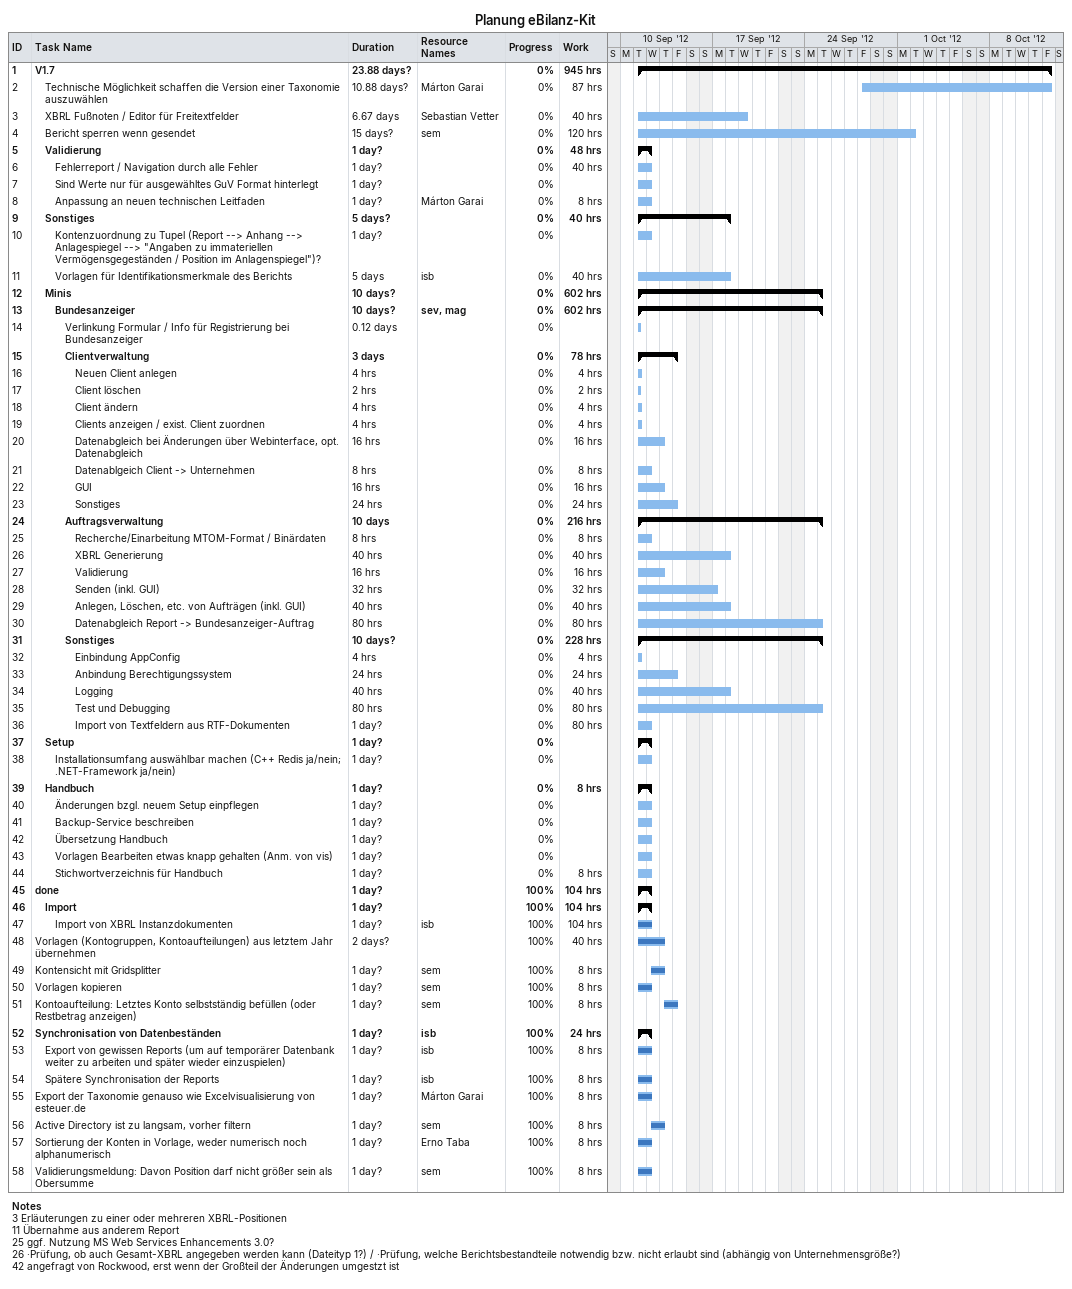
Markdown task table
Planung eBilanz-Kit

| ID | Level | Task | Duration | Start | Finish | Resources | % complete | Work (h) |
|---|---|---|---|---|---|---|---|---|
| 1 | 1 | **V1.7** | 23.88d? | 2012-09-11 | 2012-10-12 |  | 0 | 945 |
| 2 | 2 | Technische Möglichkeit schaffen die Version einer Taxonomie auszuwählen | 10.88d? | 2012-09-28 | 2012-10-12 | Márton Garai | 0 | 87 |
| 3 | 2 | XBRL Fußnoten / Editor für Freitextfelder | 6.67d | 2012-09-11 | 2012-09-19 | Sebastian Vetter | 0 | 40 |
| 4 | 2 | Bericht sperren wenn gesendet | 15d? | 2012-09-11 | 2012-10-02 | sem | 0 | 120 |
| 5 | 2 | **Validierung** | 1d? | 2012-09-11 | 2012-09-12 |  | 0 | 48 |
| 6 | 3 | Fehlerreport / Navigation durch alle Fehler | 1d? | 2012-09-11 | 2012-09-12 |  | 0 | 40 |
| 7 | 3 | Sind Werte nur für ausgewähltes GuV Format hinterlegt | 1d? | 2012-09-11 | 2012-09-12 |  | 0 |  |
| 8 | 3 | Anpassung an neuen technischen Leitfaden | 1d? | 2012-09-11 | 2012-09-12 | Márton Garai | 0 | 8 |
| 9 | 2 | **Sonstiges** | 5d? | 2012-09-11 | 2012-09-18 |  | 0 | 40 |
| 10 | 3 | Kontenzuordnung zu Tupel (Report --> Anhang --> Anlagespiegel --> "Angaben zu immateriellen Vermögensgegeständen / Position im Anlagenspiegel")? | 1d? | 2012-09-11 | 2012-09-12 |  | 0 |  |
| 11 | 3 | Vorlagen für Identifikationsmerkmale des Berichts | 5d | 2012-09-11 | 2012-09-18 | isb | 0 | 40 |
| 12 | 2 | **Minis** | 10d? | 2012-09-11 | 2012-09-25 |  | 0 | 602 |
| 13 | 3 | **Bundesanzeiger** | 10d? | 2012-09-11 | 2012-09-25 | sev, mag | 0 | 602 |
| 14 | 4 | Verlinkung Formular / Info für Registrierung bei Bundesanzeiger | 0.12d | 2012-09-11 | 2012-09-11 |  | 0 |  |
| 15 | 4 | **Clientverwaltung** | 3d | 2012-09-11 | 2012-09-14 |  | 0 | 78 |
| 16 | 5 | Neuen Client anlegen | 4h | 2012-09-11 | 2012-09-11 |  | 0 | 4 |
| 17 | 5 | Client löschen | 2h | 2012-09-11 | 2012-09-11 |  | 0 | 2 |
| 18 | 5 | Client ändern | 4h | 2012-09-11 | 2012-09-11 |  | 0 | 4 |
| 19 | 5 | Clients anzeigen / exist. Client zuordnen | 4h | 2012-09-11 | 2012-09-11 |  | 0 | 4 |
| 20 | 5 | Datenabgleich bei Änderungen über Webinterface, opt. Datenabgleich | 16h | 2012-09-11 | 2012-09-13 |  | 0 | 16 |
| 21 | 5 | Datenablgeich Client -> Unternehmen | 8h | 2012-09-11 | 2012-09-12 |  | 0 | 8 |
| 22 | 5 | GUI | 16h | 2012-09-11 | 2012-09-13 |  | 0 | 16 |
| 23 | 5 | Sonstiges | 24h | 2012-09-11 | 2012-09-14 |  | 0 | 24 |
| 24 | 4 | **Auftragsverwaltung** | 10d | 2012-09-11 | 2012-09-25 |  | 0 | 216 |
| 25 | 5 | Recherche/Einarbeitung MTOM-Format / Binärdaten | 8h | 2012-09-11 | 2012-09-12 |  | 0 | 8 |
| 26 | 5 | XBRL Generierung | 40h | 2012-09-11 | 2012-09-18 |  | 0 | 40 |
| 27 | 5 | Validierung | 16h | 2012-09-11 | 2012-09-13 |  | 0 | 16 |
| 28 | 5 | Senden (inkl. GUI) | 32h | 2012-09-11 | 2012-09-17 |  | 0 | 32 |
| 29 | 5 | Anlegen, Löschen, etc. von Aufträgen (inkl. GUI) | 40h | 2012-09-11 | 2012-09-18 |  | 0 | 40 |
| 30 | 5 | Datenabgleich Report -> Bundesanzeiger-Auftrag | 80h | 2012-09-11 | 2012-09-25 |  | 0 | 80 |
| 31 | 4 | **Sonstiges** | 10d? | 2012-09-11 | 2012-09-25 |  | 0 | 228 |
| 32 | 5 | Einbindung AppConfig | 4h | 2012-09-11 | 2012-09-11 |  | 0 | 4 |
| 33 | 5 | Anbindung Berechtigungssystem | 24h | 2012-09-11 | 2012-09-14 |  | 0 | 24 |
| 34 | 5 | Logging | 40h | 2012-09-11 | 2012-09-18 |  | 0 | 40 |
| 35 | 5 | Test und Debugging | 80h | 2012-09-11 | 2012-09-25 |  | 0 | 80 |
| 36 | 5 | Import von Textfeldern aus RTF-Dokumenten | 1d? | 2012-09-11 | 2012-09-12 |  | 0 | 80 |
| 37 | 2 | **Setup** | 1d? | 2012-09-11 | 2012-09-12 |  | 0 |  |
| 38 | 3 | Installationsumfang auswählbar machen (C++ Redis ja/nein; .NET-Framework ja/nein) | 1d? | 2012-09-11 | 2012-09-12 |  | 0 |  |
| 39 | 2 | **Handbuch** | 1d? | 2012-09-11 | 2012-09-12 |  | 0 | 8 |
| 40 | 3 | Änderungen bzgl. neuem Setup einpflegen | 1d? | 2012-09-11 | 2012-09-12 |  | 0 |  |
| 41 | 3 | Backup-Service beschreiben | 1d? | 2012-09-11 | 2012-09-12 |  | 0 |  |
| 42 | 3 | Übersetzung Handbuch | 1d? | 2012-09-11 | 2012-09-12 |  | 0 |  |
| 43 | 3 | Vorlagen Bearbeiten etwas knapp gehalten (Anm. von vis) | 1d? | 2012-09-11 | 2012-09-12 |  | 0 |  |
| 44 | 3 | Stichwortverzeichnis für Handbuch | 1d? | 2012-09-11 | 2012-09-12 |  | 0 | 8 |
| 45 | 1 | **done** | 1d? | 2012-09-11 | 2012-09-12 |  | 100 | 104 |
| 46 | 2 | **Import** | 1d? | 2012-09-11 | 2012-09-12 |  | 100 | 104 |
| 47 | 3 | Import von XBRL Instanzdokumenten | 1d? | 2012-09-11 | 2012-09-12 | isb | 100 | 104 |
| 48 | 1 | Vorlagen (Kontogruppen, Kontoaufteilungen) aus letztem Jahr übernehmen | 2d? | 2012-09-11 | 2012-09-13 |  | 100 | 40 |
| 49 | 1 | Kontensicht mit Gridsplitter | 1d? | 2012-09-12 | 2012-09-13 | sem | 100 | 8 |
| 50 | 1 | Vorlagen kopieren | 1d? | 2012-09-11 | 2012-09-12 | sem | 100 | 8 |
| 51 | 1 | Kontoaufteilung: Letztes Konto selbstständig befüllen (oder Restbetrag anzeigen) | 1d? | 2012-09-13 | 2012-09-14 | sem | 100 | 8 |
| 52 | 1 | **Synchronisation von Datenbeständen** | 1d? | 2012-09-11 | 2012-09-12 | isb | 100 | 24 |
| 53 | 2 | Export von gewissen Reports (um auf temporärer Datenbank weiter zu arbeiten und später wieder einzuspielen) | 1d? | 2012-09-11 | 2012-09-12 | isb | 100 | 8 |
| 54 | 2 | Spätere Synchronisation der Reports | 1d? | 2012-09-11 | 2012-09-12 | isb | 100 | 8 |
| 55 | 1 | Export der Taxonomie genauso wie Excelvisualisierung von esteuer.de | 1d? | 2012-09-11 | 2012-09-12 | Márton Garai | 100 | 8 |
| 56 | 1 | Active Directory ist zu langsam, vorher filtern | 1d? | 2012-09-12 | 2012-09-13 | sem | 100 | 8 |
| 57 | 1 | Sortierung der Konten in Vorlage, weder numerisch noch alphanumerisch | 1d? | 2012-09-11 | 2012-09-12 | Erno Taba | 100 | 8 |
| 58 | 1 | Validierungsmeldung: Davon Position darf nicht größer sein als Obersumme | 1d? | 2012-09-11 | 2012-09-12 | sem | 100 | 8 |

Notes
- 3: Erläuterungen zu einer oder mehreren XBRL-Positionen
- 11: Übernahme aus anderem Report
- 25: ggf. Nutzung MS Web Services Enhancements 3.0?
- 26: ·Prüfung, ob auch Gesamt-XBRL angegeben werden kann (Dateityp 1?) / ·Prüfung, welche Berichtsbestandteile notwendig bzw. nicht erlaubt sind (abhängig von Unternehmensgröße?)
- 42: angefragt von Rockwood, erst wenn der Großteil der Änderungen umgestzt ist
